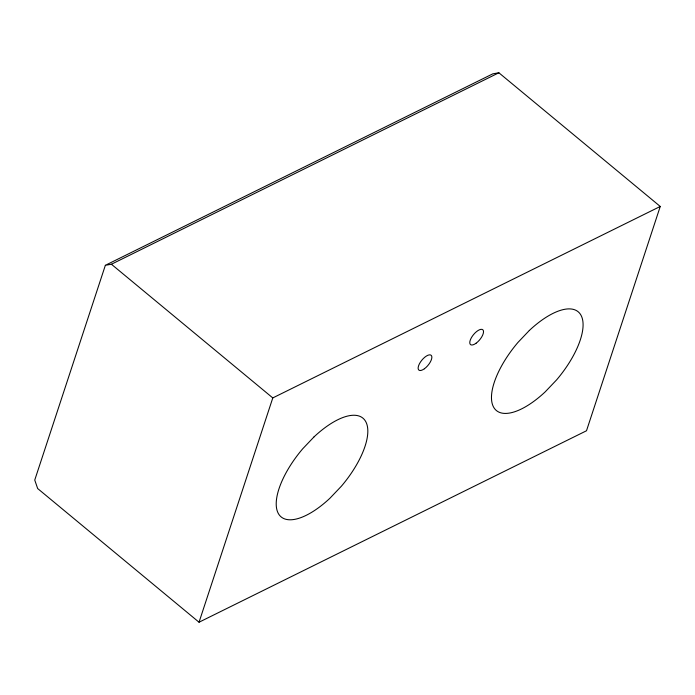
<?xml version="1.0" encoding="UTF-8"?>
<svg xmlns="http://www.w3.org/2000/svg" width="695" height="695" viewBox="0 0 695 695"><rect width="100%" height="100%" fill="white"/><g stroke="black" fill="none" stroke-linecap="round" stroke-linejoin="round"><path stroke-width="1.04" d="M105.362 265.299L34.75 480.054L37.66 488.542L199.039 622.225L586.502 430.761L660.25 206.458L498.871 72.775L492.825 73.835L105.362 265.299L111.409 264.239L498.871 72.775M199.039 622.225L272.788 397.922L660.25 206.458M111.409 264.239L272.788 397.922M314.079 436.834L302.673 448.822A64.105 26.844 -50.4 0 0 278.313 513.457A64.105 26.844 -50.4 0 0 329.951 498.219L341.367 486.231A64.105 26.844 -50.4 0 0 365.726 421.596A64.105 26.844 -50.4 0 0 314.079 436.834M529.338 330.464L517.931 342.453A64.105 26.844 -50.4 0 0 493.572 407.088A64.105 26.844 -50.4 0 0 545.21 391.85L556.625 379.861A64.105 26.844 -50.4 0 0 580.985 315.226A64.105 26.844 -50.4 0 0 529.338 330.464M424.393 368.767A9.617 4.022 -50.4 0 0 431.23 355.362A9.617 4.022 -50.4 0 0 419.372 363.911A9.617 4.022 -50.4 0 0 424.393 368.767M476.058 343.243A9.617 4.022 -50.4 0 0 482.886 329.838A9.617 4.022 -50.4 0 0 471.028 338.378A9.617 4.022 -50.4 0 0 476.058 343.243"/></g></svg>
